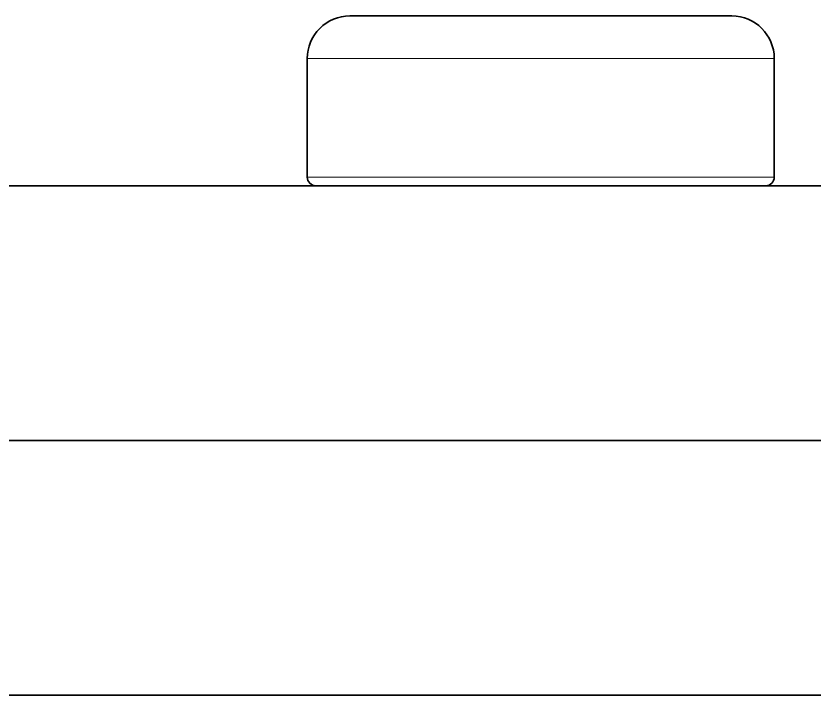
# Model space of a CAD drawing. Extents: x 218 to 1434, y 54 to 743.
# Drawn here: x 588.32 to 597.72, y 672.61 to 680.61 of the extents above; entities that cross this region are included whole.
import ezdxf

# ---------------------------------------------------------------- set-up
doc = ezdxf.new("R2010")
doc.units = 0

msp = doc.modelspace()

# ---------------------------------------------------------------- linework, layer by layer
at = {"color": 7, "lineweight": 35, "ltscale": 0.083217}
msp.add_line((595.5787, 680.6122), (592.25, 680.6122), dxfattribs=at)
at = {"color": 7, "lineweight": 35, "ltscale": 0.029283}
msp.add_line((596.75, 680.6122), (595.5787, 680.6122), dxfattribs=at)
at = {"color": 7, "lineweight": 13, "ltscale": 0.101711}
for p, q in [((595.8184, 680.1122), (591.75, 680.1122)), ((595.8184, 678.7123), (591.75, 678.7123))]:
    msp.add_line(p, q, dxfattribs=at)
at = {"color": 7, "lineweight": 35, "ltscale": 0.034999}
for p, q in [((591.75, 678.7123), (591.75, 680.1122)), ((597.25, 678.7123), (597.25, 680.1122))]:
    msp.add_line(p, q, dxfattribs=at)
at = {"color": 7, "lineweight": 13, "ltscale": 0.035789}
for p, q in [((597.25, 680.1122), (595.8184, 680.1122)), ((597.25, 678.7123), (595.8184, 678.7123))]:
    msp.add_line(p, q, dxfattribs=at)
at = {"color": 7, "lineweight": 35}
for p, q in [((736.6846, 678.6122), (452.3154, 678.6122)), ((736.6846, 675.6122), (452.3154, 675.6122)), ((736.6846, 675.6122), (452.3154, 675.6122)), ((736.6846, 672.6122), (452.3154, 672.6122)), ((736.6846, 672.6122), (452.3154, 672.6122))]:
    msp.add_line(p, q, dxfattribs=at)
for centre, radius, start, end in [((592.25, 680.1122), 0.5, 90, 180.00001), ((596.75, 680.1122), 0.5, 0, 90), ((591.85, 678.7123), 0.1, 180.03363, 269.96637), ((597.1499, 678.7123), 0.1, 270.03363, 359.96637)]:
    msp.add_arc(centre, radius, start, end, dxfattribs=at)

doc.saveas('drawing.dxf')
